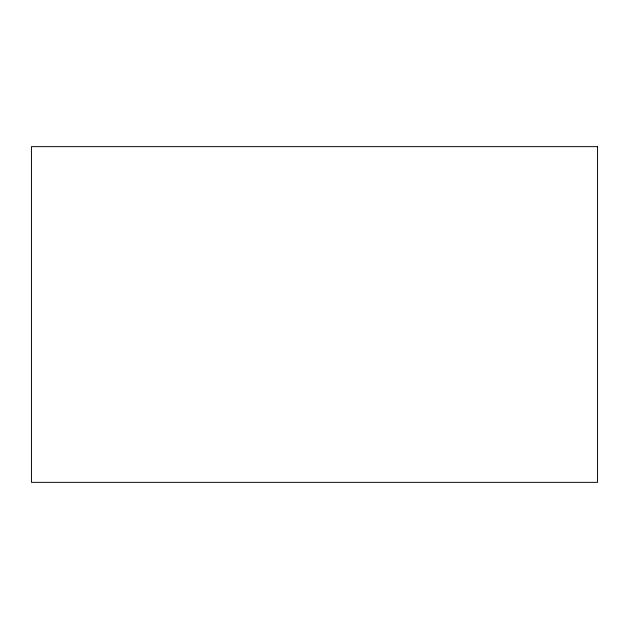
<?xml version="1.0" encoding="UTF-8"?>
<svg xmlns="http://www.w3.org/2000/svg" width="629" height="629" viewBox="0 0 629 629"><rect width="100%" height="100%" fill="white"/><g stroke="black" fill="none" stroke-linecap="round" stroke-linejoin="round"><path stroke-width="0.94" d="M597.55 146.643L31.45 146.643L31.45 482.357L597.55 482.357L597.55 146.643"/></g></svg>
